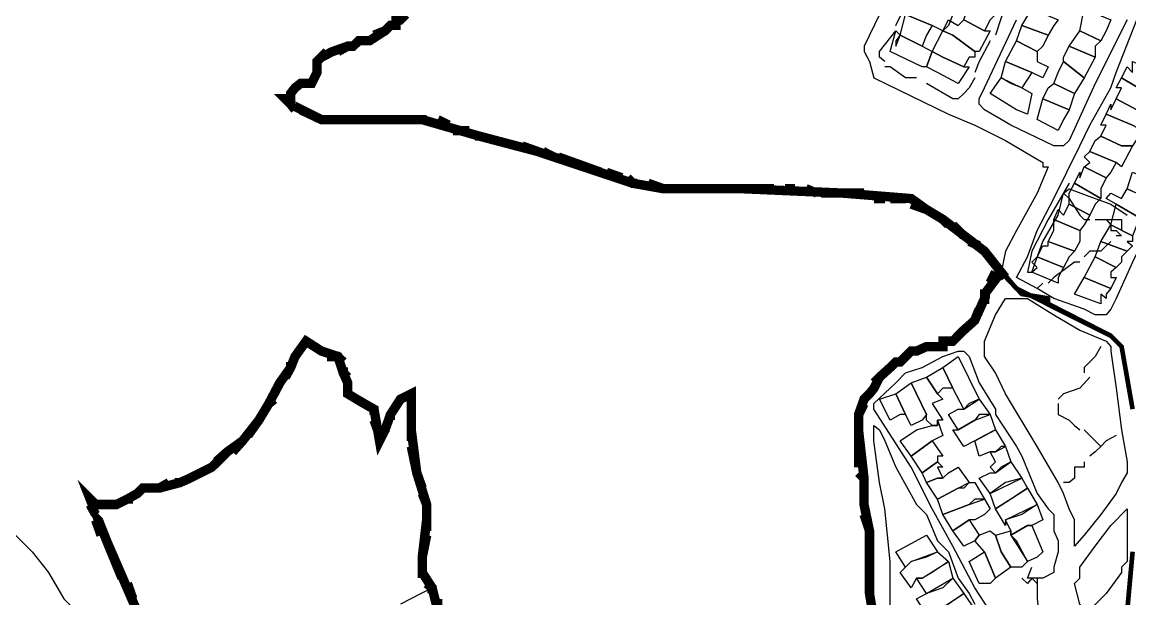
# Model space of a CAD drawing. Header units: millimetres. Extents: x -3588 to 75209, y -3737 to 38254.
# Drawn here: x 27472.3 to 27757.6, y 17998.3 to 18146.8 of the extents above; entities that cross this region are included whole.
import ezdxf

# ---------------------------------------------------------------- set-up
doc = ezdxf.new("R2010")
doc.units = ezdxf.units.MM
doc.layers.add('P', color=253, linetype='Continuous')

msp = doc.modelspace()

# ---------------------------------------------------------------- linework, layer by layer
at = {"layer": 'P'}
for points in [[(27720.172, 18205.506), (27716.219, 18193.359), (27709.449, 18182.637), (27702.68, 18167.673), (27693.078, 18148.757), (27689.125, 18140.579), (27689.125, 18139.171), (27690.533, 18136.626), (27691.669, 18132.385), (27710.858, 18123.071)], [(27798.942, 18169.082), (27763.654, 18095.977), (27758.293, 18084.966), (27754.052, 18075.652), (27752.643, 18072.835), (27751.507, 18071.411), (27750.099, 18071.411), (27748.69, 18071.411), (27745.858, 18072.835), (27737.968, 18075.652), (27733.727, 18078.196), (27728.366, 18081.013), (27731.182, 18086.374), (27733.727, 18093.16), (27737.968, 18101.338), (27744.738, 18114.893), (27747.282, 18120.254), (27752.643, 18129.856), (27754.052, 18133.809), (27759.413, 18147.349)], [(27697.319, 18145.94), (27701.271, 18154.134)], [(27710.858, 18145.94), (27709.449, 18144.532), (27706.633, 18145.94), (27699.847, 18148.757), (27701.271, 18150.181), (27702.68, 18150.181), (27704.088, 18152.71), (27709.449, 18150.181), (27711.994, 18148.757), (27710.858, 18145.94)], [(27723.004, 18148.757), (27721.596, 18147.349), (27720.172, 18144.532), (27714.811, 18147.349), (27716.219, 18151.301), (27723.004, 18148.757)], [(27725.533, 18151.301), (27723.004, 18143.396)], [(27705.208, 18143.396), (27704.088, 18140.579), (27698.439, 18143.396), (27699.847, 18148.757), (27706.633, 18145.94), (27705.208, 18143.396)], [(27737.968, 18145.94), (27736.544, 18143.396), (27729.774, 18145.94), (27732.319, 18150.181), (27739.088, 18147.349), (27737.968, 18145.94)], [(27751.507, 18144.532), (27750.099, 18141.987), (27744.738, 18144.532), (27745.858, 18150.181), (27752.643, 18147.349), (27751.507, 18144.532)], [(27711.994, 18143.396), (27709.449, 18144.532), (27710.858, 18147.349), (27713.402, 18145.94), (27714.811, 18147.349), (27720.172, 18144.532), (27721.596, 18144.532), (27718.764, 18139.171), (27717.643, 18139.171), (27711.994, 18143.396)], [(27756.868, 18147.349), (27748.69, 18130.977), (27741.921, 18116.301), (27740.497, 18114.893), (27739.088, 18114.893), (27737.968, 18114.893), (27726.957, 18120.254), (27724.413, 18121.663), (27720.172, 18124.207), (27718.764, 18125.616), (27718.764, 18127.024), (27720.172, 18129.856), (27728.366, 18147.349)], [(27735.135, 18140.579), (27733.727, 18139.171), (27728.366, 18141.987), (27729.774, 18145.94), (27736.544, 18143.396), (27735.135, 18140.579)], [(27694.486, 18136.626), (27693.078, 18137.746), (27693.078, 18139.171), (27697.319, 18144.532)], [(27697.319, 18141.987), (27697.319, 18140.579), (27698.439, 18143.396), (27704.088, 18140.579), (27706.633, 18139.171), (27705.208, 18135.218), (27704.088, 18135.218), (27695.894, 18139.171), (27697.319, 18144.532), (27698.439, 18143.396), (27697.319, 18141.987)], [(27711.994, 18143.396), (27717.643, 18139.171), (27717.643, 18137.746), (27716.219, 18137.746), (27714.811, 18135.218), (27709.449, 18137.746), (27706.633, 18139.171), (27709.449, 18144.532), (27711.994, 18143.396)], [(27721.596, 18141.987), (27718.764, 18136.626), (27717.643, 18133.809)], [(27733.727, 18137.746), (27733.727, 18136.626), (27736.544, 18135.218), (27735.135, 18132.385), (27732.319, 18133.809), (27725.533, 18136.626), (27728.366, 18141.987), (27733.727, 18139.171), (27733.727, 18137.746)], [(27748.69, 18140.579), (27748.69, 18137.746), (27741.921, 18140.579), (27744.738, 18144.532), (27750.099, 18141.987), (27748.69, 18140.579)], [(27714.811, 18135.218), (27716.219, 18135.218), (27713.402, 18130.977), (27708.041, 18133.809), (27705.208, 18135.218), (27706.633, 18139.171), (27709.449, 18137.746), (27714.811, 18135.218)], [(27740.497, 18137.746), (27741.921, 18140.579), (27748.69, 18137.746), (27745.858, 18132.385), (27740.497, 18136.626), (27740.497, 18137.746)], [(27726.957, 18130.977), (27724.413, 18132.385), (27725.533, 18136.626), (27732.319, 18133.809), (27729.774, 18129.856), (27726.957, 18130.977)], [(27739.088, 18133.809), (27740.497, 18136.626), (27745.858, 18132.385), (27743.329, 18128.432), (27737.968, 18130.977), (27739.088, 18133.809)], [(27765.062, 18133.809), (27766.183, 18132.385), (27765.062, 18128.432), (27762.246, 18128.432), (27755.46, 18132.385), (27756.868, 18135.218), (27758.293, 18133.809), (27758.293, 18136.626), (27765.062, 18133.809)], [(27702.68, 18132.385), (27699.847, 18132.385), (27695.894, 18135.218), (27694.486, 18135.218)], [(27711.994, 18127.024), (27705.208, 18130.977)], [(27717.643, 18132.385), (27716.219, 18129.856), (27714.811, 18128.432), (27713.402, 18127.024), (27711.994, 18127.024)], [(27729.774, 18129.856), (27732.319, 18128.432), (27731.182, 18123.071), (27728.366, 18124.207), (27721.596, 18128.432), (27724.413, 18132.385), (27729.774, 18129.856)], [(27736.544, 18129.856), (27737.968, 18130.977), (27743.329, 18128.432), (27741.921, 18124.207), (27735.135, 18127.024), (27736.544, 18129.856)], [(27762.246, 18128.432), (27765.062, 18128.432), (27762.246, 18123.071), (27759.413, 18124.207), (27754.052, 18127.024), (27755.46, 18129.856), (27754.052, 18129.856), (27755.46, 18132.385), (27762.246, 18128.432)], [(27740.497, 18121.663), (27739.088, 18118.846), (27733.727, 18121.663), (27735.135, 18127.024), (27741.921, 18124.207), (27740.497, 18121.663)], [(27760.821, 18121.663), (27760.821, 18118.846), (27758.293, 18120.254), (27751.507, 18123.071), (27752.643, 18125.616), (27752.643, 18124.207), (27754.052, 18127.024), (27759.413, 18124.207), (27762.246, 18123.071), (27760.821, 18121.663)], [(27710.858, 18123.071), (27717.643, 18120.254)], [(27758.293, 18120.254), (27760.821, 18118.846), (27758.293, 18114.893), (27755.46, 18114.893), (27750.099, 18117.422), (27751.507, 18120.254), (27750.099, 18120.254), (27751.507, 18123.071), (27758.293, 18120.254)], [(27717.643, 18120.254), (27725.533, 18116.301)], [(27725.533, 18116.301), (27735.135, 18110.652)], [(27756.868, 18114.893), (27758.293, 18114.893), (27755.46, 18109.532), (27754.052, 18110.652), (27747.282, 18113.485), (27748.69, 18116.301), (27750.099, 18117.422), (27755.46, 18114.893), (27756.868, 18114.893)], [(27752.643, 18108.107), (27751.507, 18106.699), (27745.858, 18109.532), (27747.282, 18110.652), (27745.858, 18112.06), (27747.282, 18113.485), (27754.052, 18110.652), (27752.643, 18108.107)], [(27735.135, 18110.652), (27735.135, 18109.532), (27736.544, 18109.532), (27733.727, 18102.746)], [(27750.099, 18103.882), (27750.099, 18101.338), (27743.329, 18105.291), (27744.738, 18108.107), (27744.738, 18106.699), (27745.858, 18109.532), (27751.507, 18106.699), (27750.099, 18103.882)], [(27765.062, 18103.882), (27763.654, 18102.746), (27763.654, 18103.882), (27762.246, 18101.338), (27756.868, 18103.882), (27758.293, 18108.107), (27765.062, 18105.291), (27765.062, 18103.882)], [(27741.921, 18105.291), (27736.544, 18095.977), (27732.319, 18087.783), (27731.182, 18082.421), (27732.319, 18082.421), (27735.135, 18090.327), (27739.088, 18097.097), (27740.497, 18102.746)], [(27748.69, 18099.93), (27747.282, 18097.097), (27741.921, 18099.93), (27741.921, 18102.746), (27743.329, 18105.291), (27750.099, 18101.338), (27748.69, 18099.93)], [(27733.727, 18102.746), (27728.366, 18093.16)], [(27740.497, 18102.746), (27741.921, 18103.882), (27748.69, 18101.338), (27752.643, 18099.93), (27756.868, 18097.097)], [(27740.497, 18102.746), (27741.921, 18101.338), (27744.738, 18097.097), (27745.858, 18095.977), (27747.282, 18095.977)], [(27759.413, 18102.746), (27762.246, 18101.338), (27760.821, 18099.93), (27762.246, 18098.521), (27760.821, 18095.977), (27754.052, 18099.93), (27751.507, 18101.338), (27752.643, 18102.746), (27755.46, 18101.338), (27756.868, 18103.882), (27759.413, 18102.746)], [(27745.858, 18094.568), (27744.738, 18093.16), (27737.968, 18095.977), (27739.088, 18098.521), (27740.497, 18097.097), (27741.921, 18099.93), (27747.282, 18097.097), (27745.858, 18094.568)], [(27760.821, 18094.568), (27759.413, 18093.16), (27759.413, 18094.568), (27758.293, 18091.736), (27752.643, 18094.568), (27754.052, 18099.93), (27760.821, 18095.977), (27760.821, 18094.568)], [(27744.738, 18090.327), (27743.329, 18087.783), (27736.544, 18090.327), (27737.968, 18093.16), (27737.968, 18095.977), (27744.738, 18093.16), (27744.738, 18090.327)], [(27748.69, 18095.977), (27751.507, 18095.977)], [(27758.293, 18090.327), (27756.868, 18090.327), (27758.293, 18089.207), (27756.868, 18087.783), (27750.099, 18090.327), (27752.643, 18094.568), (27758.293, 18091.736), (27758.293, 18090.327)], [(27751.507, 18095.977), (27752.643, 18095.977), (27755.46, 18095.977), (27755.46, 18094.568), (27755.46, 18093.16)], [(27751.507, 18095.977), (27752.643, 18094.568), (27752.643, 18093.16), (27754.052, 18093.16), (27755.46, 18091.736)], [(27728.366, 18093.16), (27725.533, 18087.783)], [(27755.46, 18091.736), (27754.052, 18091.736)], [(27725.533, 18087.783), (27724.413, 18082.421)], [(27741.921, 18086.374), (27740.497, 18083.558), (27733.727, 18086.374), (27735.135, 18089.207), (27736.544, 18089.207), (27736.544, 18090.327), (27743.329, 18087.783), (27741.921, 18086.374)], [(27752.643, 18090.327), (27751.507, 18089.207), (27750.099, 18087.783), (27747.282, 18087.783), (27745.858, 18086.374)], [(27755.46, 18086.374), (27755.46, 18084.966), (27754.052, 18083.558), (27748.69, 18086.374), (27750.099, 18090.327), (27756.868, 18087.783), (27755.46, 18086.374)], [(27739.088, 18081.013), (27739.088, 18079.605), (27732.319, 18082.421), (27733.727, 18083.558), (27732.319, 18084.966), (27733.727, 18086.374), (27740.497, 18083.558), (27739.088, 18081.013)], [(27744.738, 18084.966), (27743.329, 18084.966), (27737.968, 18081.013), (27736.544, 18079.605)], [(27752.643, 18082.421), (27752.643, 18081.013), (27754.052, 18081.013), (27752.643, 18078.196), (27745.858, 18081.013), (27748.69, 18086.374), (27754.052, 18083.558), (27752.643, 18082.421)], [(27724.413, 18082.421), (27720.172, 18076.772)], [(27735.135, 18079.605), (27733.727, 18078.196)], [(27751.507, 18076.772), (27751.507, 18075.652), (27750.099, 18076.772), (27750.099, 18074.244), (27743.329, 18076.772), (27745.858, 18081.013), (27752.643, 18078.196), (27751.507, 18076.772)], [(27720.172, 18076.772), (27720.172, 18075.652), (27717.643, 18070.003)], [(27723.004, 18071.411), (27725.533, 18075.652)], [(27725.533, 18075.652), (27729.774, 18075.652), (27731.182, 18075.652), (27737.968, 18071.411), (27744.738, 18067.458)], [(27720.172, 18060.688), (27720.172, 18063.233), (27720.172, 18064.641), (27723.004, 18071.411)], [(27717.643, 18070.003), (27714.811, 18067.458), (27713.402, 18066.05), (27711.994, 18064.641), (27709.449, 18064.641), (27709.449, 18063.233)], [(27744.738, 18067.458), (27751.507, 18064.641)], [(27723.004, 17992.945), (27717.643, 18001.123), (27711.994, 18011.861), (27706.633, 18021.447), (27701.271, 18032.186), (27691.669, 18047.133), (27691.669, 18048.558), (27695.894, 18052.511), (27697.319, 18053.919), (27699.847, 18056.447), (27704.088, 18057.872), (27709.449, 18060.688), (27713.402, 18062.097), (27714.811, 18062.097), (27716.219, 18060.688)], [(27702.68, 18062.097), (27701.271, 18062.097), (27698.439, 18059.28)], [(27709.449, 18063.233), (27705.208, 18063.233), (27702.68, 18062.097)], [(27750.099, 18063.233), (27748.69, 18060.688), (27747.282, 18059.28), (27745.858, 18057.872), (27745.858, 18056.447)], [(27751.507, 18064.641), (27752.643, 18063.233), (27752.643, 18062.097), (27754.052, 18052.511), (27755.46, 18041.772)], [(27698.439, 18059.28), (27697.319, 18059.28), (27695.894, 18057.872)], [(27716.219, 18048.558), (27714.811, 18047.133), (27711.994, 18052.511), (27709.449, 18057.872), (27713.402, 18060.688), (27718.764, 18049.678), (27716.219, 18048.558)], [(27716.219, 18060.688), (27718.764, 18053.919), (27723.004, 18047.133), (27723.004, 18045.725), (27728.366, 18037.547), (27729.774, 18035.002), (27733.727, 18025.4), (27736.544, 18021.447), (27737.968, 18020.039), (27737.968, 18017.222), (27737.968, 18015.798), (27739.088, 18013.269), (27739.088, 18010.437), (27737.968, 18006.484), (27737.968, 18005.076), (27735.135, 18003.667), (27733.727, 18003.667), (27733.727, 18002.259), (27733.727, 17998.306), (27735.135, 17984.751)], [(27723.004, 18056.447), (27720.172, 18060.688)], [(27695.894, 18057.872), (27693.078, 18055.327)], [(27709.449, 18052.511), (27708.041, 18051.086), (27705.208, 18055.327), (27709.449, 18057.872), (27711.994, 18052.511), (27709.449, 18052.511)], [(27725.533, 18051.086), (27723.004, 18056.447)], [(27693.078, 18055.327), (27691.669, 18052.511), (27690.533, 18051.086)], [(27704.088, 18044.317), (27701.271, 18042.908), (27699.847, 18045.725), (27697.319, 18051.086), (27701.271, 18053.919), (27705.208, 18045.725), (27704.088, 18044.317)], [(27708.041, 18051.086), (27709.449, 18049.678), (27706.633, 18048.558), (27709.449, 18044.317), (27708.041, 18044.317), (27708.041, 18042.908), (27706.633, 18042.908), (27705.208, 18044.317), (27705.208, 18045.725), (27701.271, 18053.919), (27705.208, 18055.327), (27708.041, 18051.086)], [(27747.282, 18055.327), (27744.738, 18052.511), (27740.497, 18051.086), (27739.088, 18049.678)], [(27690.533, 18051.086), (27689.125, 18049.678), (27687.716, 18045.725), (27687.716, 18041.772)], [(27698.439, 18045.725), (27695.894, 18044.317), (27693.078, 18049.678), (27697.319, 18051.086), (27699.847, 18045.725), (27698.439, 18045.725)], [(27733.727, 18037.547), (27725.533, 18051.086)], [(27718.764, 18045.725), (27717.643, 18044.317), (27713.402, 18041.772), (27710.858, 18045.725), (27713.402, 18047.133), (27714.811, 18047.133), (27718.764, 18049.678), (27721.596, 18045.725), (27718.764, 18045.725)], [(27739.088, 18048.558), (27739.088, 18045.725), (27741.921, 18044.317), (27743.329, 18042.908), (27744.738, 18041.772)], [(27720.172, 18040.364), (27717.643, 18038.955), (27714.811, 18037.547), (27711.994, 18041.772), (27713.402, 18041.772), (27717.643, 18044.317), (27721.596, 18045.725), (27723.004, 18041.772), (27720.172, 18040.364)], [(27695.894, 17992.945), (27695.894, 17998.306), (27695.894, 18007.908), (27694.486, 18021.447), (27693.078, 18028.233), (27691.669, 18038.955), (27691.669, 18042.908), (27693.078, 18041.772)], [(27709.449, 18040.364), (27706.633, 18038.955), (27701.271, 18035.002), (27698.439, 18038.955), (27702.68, 18041.772), (27706.633, 18042.908), (27708.041, 18042.908), (27708.041, 18044.317), (27709.449, 18040.364)], [(27687.716, 18041.772), (27689.125, 18029.353)], [(27693.078, 18041.772), (27694.486, 18038.955), (27697.319, 18032.186), (27702.68, 18022.584), (27705.208, 18020.039), (27708.041, 18013.269), (27710.858, 18010.437), (27713.402, 18003.667), (27716.219, 17999.714), (27717.643, 17996.898)], [(27724.413, 18037.547), (27723.004, 18036.123), (27721.596, 18036.123), (27718.764, 18035.002), (27717.643, 18038.955), (27723.004, 18041.772), (27725.533, 18037.547), (27724.413, 18037.547)], [(27755.46, 18041.772), (27756.868, 18033.594), (27756.868, 18030.761), (27755.46, 18028.233), (27754.052, 18025.4), (27750.099, 18020.039), (27745.858, 18014.678), (27743.329, 18011.861), (27743.329, 18013.269), (27743.329, 18018.631)], [(27745.858, 18041.772), (27748.69, 18038.955), (27750.099, 18037.547)], [(27754.052, 18040.364), (27751.507, 18038.955), (27750.099, 18037.547)], [(27709.449, 18035.002), (27708.041, 18035.002), (27708.041, 18033.594), (27704.088, 18030.761), (27701.271, 18035.002), (27706.633, 18038.955), (27709.449, 18035.002)], [(27724.413, 18032.186), (27723.004, 18030.761), (27721.596, 18032.186), (27723.004, 18033.594), (27721.596, 18036.123), (27723.004, 18036.123), (27725.533, 18037.547), (27726.957, 18033.594), (27724.413, 18032.186)], [(27739.088, 18028.233), (27733.727, 18037.547)], [(27750.099, 18037.547), (27748.69, 18036.123), (27747.282, 18035.002)], [(27709.449, 18029.353), (27708.041, 18029.353), (27705.208, 18028.233), (27704.088, 18030.761), (27708.041, 18033.594), (27709.449, 18032.186), (27708.041, 18032.186), (27709.449, 18029.353)], [(27725.533, 18028.233), (27721.596, 18025.4), (27718.764, 18029.353), (27721.596, 18030.761), (27723.004, 18030.761), (27726.957, 18033.594), (27729.774, 18029.353), (27725.533, 18028.233)], [(27745.858, 18033.594), (27745.858, 18032.186), (27744.738, 18032.186), (27743.329, 18032.186), (27743.329, 18030.761), (27743.329, 18029.353), (27741.921, 18028.233), (27740.497, 18028.233)], [(27714.811, 18026.809), (27713.402, 18026.809), (27708.041, 18023.992), (27705.208, 18028.233), (27708.041, 18029.353), (27709.449, 18029.353), (27710.858, 18030.761), (27713.402, 18032.186), (27716.219, 18028.233), (27714.811, 18026.809)], [(27689.125, 18029.353), (27689.125, 18022.584)], [(27717.643, 18023.992), (27716.219, 18022.584), (27709.449, 18020.039), (27708.041, 18023.992), (27713.402, 18026.809), (27716.219, 18028.233), (27717.643, 18028.233), (27720.172, 18023.992), (27717.643, 18023.992)], [(27726.957, 18023.992), (27723.004, 18021.447), (27721.596, 18025.4), (27729.774, 18029.353), (27731.182, 18026.809), (27726.957, 18023.992)], [(27740.497, 18025.4), (27739.088, 18028.233)], [(27729.774, 18020.039), (27725.533, 18018.631), (27725.533, 18017.222), (27723.004, 18021.447), (27731.182, 18026.809), (27733.727, 18022.584), (27729.774, 18020.039)], [(27741.921, 18021.447), (27740.497, 18025.4)], [(27689.125, 18022.584), (27690.533, 18015.798), (27690.533, 17999.714)], [(27720.172, 18020.039), (27717.643, 18018.631), (27716.219, 18018.631), (27711.994, 18015.798), (27709.449, 18020.039), (27716.219, 18022.584), (27720.172, 18023.992), (27721.596, 18021.447), (27720.172, 18020.039)], [(27731.182, 18017.222), (27726.957, 18014.678), (27726.957, 18015.798), (27725.533, 18018.631), (27733.727, 18022.584), (27735.135, 18018.631), (27732.319, 18017.222), (27731.182, 18017.222)], [(27743.329, 18018.631), (27741.921, 18021.447)], [(27756.868, 18014.678), (27756.868, 18007.908), (27755.46, 18006.484), (27755.46, 18005.076), (27751.507, 17999.714), (27747.282, 17995.473), (27745.858, 17995.473), (27744.738, 17996.898), (27743.329, 18002.259), (27744.738, 18003.667), (27744.738, 18006.484), (27748.69, 18011.861), (27752.643, 18017.222), (27756.868, 18021.447), (27756.868, 18014.678)], [(27718.764, 18014.678), (27717.643, 18013.269), (27714.811, 18011.861), (27711.994, 18015.798), (27716.219, 18018.631), (27718.764, 18014.678)], [(27733.727, 18009.028), (27731.182, 18007.908), (27728.366, 18013.269), (27726.957, 18014.678), (27731.182, 18017.222), (27732.319, 18017.222), (27735.135, 18010.437), (27733.727, 18009.028)], [(27469.506, 18015.798), (27474.867, 18010.437), (27479.108, 18005.076), (27483.061, 17998.306), (27485.877, 17995.473)], [(27705.208, 18009.028), (27701.271, 18007.908), (27699.847, 18006.484), (27697.319, 18010.437), (27705.208, 18014.678), (27708.041, 18010.437), (27705.208, 18009.028)], [(27723.004, 18014.678), (27724.413, 18010.437), (27726.957, 18006.484), (27723.004, 18003.667), (27720.172, 18010.437), (27717.643, 18013.269), (27718.764, 18014.678), (27721.596, 18015.798), (27723.004, 18014.678)], [(27729.774, 18006.484), (27726.957, 18006.484), (27724.413, 18010.437), (27723.004, 18014.678), (27726.957, 18015.798), (27726.957, 18014.678), (27731.182, 18007.908), (27729.774, 18006.484)], [(27706.633, 18005.076), (27704.088, 18003.667), (27702.68, 18003.667), (27701.271, 18001.123), (27698.439, 18005.076), (27699.847, 18006.484), (27701.271, 18007.908), (27708.041, 18010.437), (27710.858, 18007.908), (27706.633, 18005.076)], [(27709.449, 18001.123), (27705.208, 17999.714), (27702.68, 18003.667), (27704.088, 18003.667), (27710.858, 18007.908), (27711.994, 18003.667), (27709.449, 18001.123)], [(27721.596, 18002.259), (27718.764, 18002.259), (27716.219, 18007.908), (27720.172, 18010.437), (27723.004, 18003.667), (27721.596, 18002.259)], [(27735.135, 18003.667), (27732.319, 18003.667), (27731.182, 18003.667), (27732.319, 18006.484)], [(27710.858, 17996.898), (27706.633, 17994.353), (27705.208, 17994.353), (27702.68, 17998.306), (27705.208, 17999.714), (27711.994, 18003.667), (27714.811, 17999.714), (27710.858, 17996.898)], [(27733.727, 18002.259), (27732.319, 18003.667), (27731.182, 18002.259), (27729.774, 18003.667)], [(27580.731, 17992.945), (27579.323, 17998.306), (27577.899, 18001.123), (27569.721, 17996.898)], [(27690.533, 17999.714), (27691.669, 17992.945)], [(27713.402, 17992.945), (27709.449, 17991.536), (27709.449, 17990.112), (27708.041, 17990.112), (27706.633, 17994.353), (27714.811, 17999.714), (27717.643, 17995.473), (27713.402, 17992.945)]]:
    msp.add_lwpolyline(points, dxfattribs=at)
for points, const_width in [([(27691.669, 17992.945), (27690.533, 17999.714), (27690.533, 18015.798), (27689.125, 18022.584), (27689.125, 18029.353), (27687.716, 18041.772), (27687.716, 18045.725), (27689.125, 18049.678), (27690.533, 18051.086), (27691.669, 18052.511), (27693.078, 18055.327), (27695.894, 18057.872), (27697.319, 18059.28), (27698.439, 18059.28), (27701.271, 18062.097), (27702.68, 18062.097), (27705.208, 18063.233), (27709.449, 18063.233), (27709.449, 18064.641), (27711.994, 18064.641), (27713.402, 18066.05), (27714.811, 18067.458), (27717.643, 18070.003), (27720.172, 18075.652), (27720.172, 18076.772), (27724.413, 18082.421), (27725.533, 18081.013), (27720.172, 18087.783), (27709.449, 18095.977), (27705.208, 18098.521), (27701.271, 18101.338), (27683.763, 18102.746), (27657.789, 18103.882), (27637.465, 18103.882), (27629.559, 18105.291), (27605.009, 18113.485), (27590.046, 18117.422), (27575.37, 18121.663), (27549.396, 18121.663), (27541.49, 18125.616), (27540.082, 18127.024), (27541.49, 18127.024), (27541.49, 18128.432), (27542.611, 18129.856), (27544.035, 18130.977), (27545.443, 18130.977), (27546.852, 18130.977), (27548.26, 18133.809), (27548.26, 18135.218), (27548.26, 18136.626), (27549.396, 18137.746), (27552.213, 18139.171), (27556.166, 18140.579), (27557.574, 18140.579), (27558.998, 18141.987), (27560.407, 18141.987), (27561.815, 18141.987), (27565.768, 18144.532), (27567.176, 18145.94), (27568.585, 18145.94), (27568.585, 18147.349), (27569.721, 18147.349), (27571.129, 18148.757)], 2.417), ([(27562.935, 18143.396), (27565.768, 18144.532), (27567.176, 18145.94), (27568.585, 18145.94), (27568.585, 18147.349), (27569.721, 18147.349), (27571.129, 18148.757)], 2.417), ([(27557.574, 18140.579), (27558.998, 18141.987), (27560.407, 18141.987), (27561.815, 18141.987)], 2.417), ([(27545.443, 18130.977), (27546.852, 18130.977), (27548.26, 18133.809), (27548.26, 18135.218), (27548.26, 18136.626), (27549.396, 18137.746), (27550.805, 18139.171)], 2.417), ([(27553.621, 18139.171), (27556.166, 18140.579)], 2.417), ([(27541.49, 18128.432), (27542.611, 18129.856), (27544.035, 18130.977)], 2.417), ([(27542.611, 18124.207), (27541.49, 18125.616), (27540.082, 18127.024), (27541.49, 18127.024)], 2.417), ([(27555.046, 18121.663), (27549.396, 18121.663), (27544.035, 18124.207)], 2.417), ([(27560.407, 18121.663), (27556.166, 18121.663)], 2.417), ([(27564.36, 18121.663), (27561.815, 18121.663)], 2.417), ([(27576.491, 18121.663), (27575.37, 18121.663), (27567.176, 18121.663)], 2.417), ([(27582.14, 18120.254), (27579.323, 18121.663)], 2.417), ([(27587.501, 18118.846), (27583.26, 18118.846)], 2.417), ([(27599.648, 18114.893), (27590.046, 18117.422), (27588.909, 18117.422)], 2.417), ([(27605.009, 18113.485), (27601.056, 18114.893)], 2.417), ([(27609.234, 18112.06), (27606.417, 18113.485)], 2.417), ([(27621.381, 18108.107), (27610.37, 18112.06)], 2.417), ([(27626.742, 18106.699), (27622.789, 18108.107)], 2.417), ([(27630.695, 18105.291), (27629.559, 18105.291), (27628.15, 18106.699)], 2.417), ([(27643.114, 18103.882), (27637.465, 18103.882), (27633.512, 18105.291)], 2.417), ([(27648.475, 18103.882), (27645.659, 18103.882)], 2.417), ([(27653.836, 18103.882), (27651.02, 18103.882)], 2.417), ([(27665.983, 18103.882), (27657.789, 18103.882), (27656.669, 18103.882)], 2.417), ([(27671.345, 18103.882), (27668.8, 18103.882)], 2.417), ([(27676.994, 18102.746), (27674.161, 18103.882)], 2.417), ([(27689.125, 18102.746), (27683.763, 18102.746), (27678.114, 18102.746)], 2.417), ([(27694.486, 18101.338), (27691.669, 18101.338)], 2.417), ([(27699.847, 18101.338), (27695.894, 18101.338)], 2.417), ([(27710.858, 18094.568), (27709.449, 18095.977), (27705.208, 18098.521), (27701.271, 18099.93)], 2.417), ([(27714.811, 18091.736), (27711.994, 18094.568)], 2.417), ([(27718.764, 18089.207), (27716.219, 18090.327)], 2.417), ([(27724.413, 18082.421), (27725.533, 18081.013), (27720.172, 18087.783)], 2.417), ([(27691.669, 17992.945), (27690.533, 17999.714), (27690.533, 18015.798), (27689.125, 18022.584), (27689.125, 18029.353), (27687.716, 18041.772), (27687.716, 18045.725), (27689.125, 18049.678), (27690.533, 18051.086), (27691.669, 18052.511), (27693.078, 18055.327), (27695.894, 18057.872), (27697.319, 18059.28), (27698.439, 18059.28), (27701.271, 18062.097), (27702.68, 18062.097), (27705.208, 18063.233), (27709.449, 18063.233), (27709.449, 18064.641), (27711.994, 18064.641), (27713.402, 18066.05), (27714.811, 18067.458), (27717.643, 18070.003), (27720.172, 18075.652), (27720.172, 18076.772), (27724.413, 18082.421), (27729.774, 18076.772), (27736.544, 18075.652), (27736.544, 18074.244), (27752.643, 18066.05), (27755.46, 18063.233), (27758.293, 18047.133)], 1.2), ([(27721.596, 18079.605), (27723.004, 18082.421)], 2.417), ([(27720.172, 18074.244), (27720.172, 18075.652), (27720.172, 18076.772), (27721.596, 18076.772)], 2.417), ([(27711.994, 18064.641), (27713.402, 18066.05), (27714.811, 18067.458), (27717.643, 18070.003), (27718.764, 18072.835)], 2.417), ([(27508.747, 17979.39), (27494.071, 18013.269), (27489.83, 18023.992), (27491.239, 18022.584), (27494.071, 18022.584), (27496.6, 18022.584), (27499.433, 18023.992), (27501.961, 18025.4), (27503.386, 18026.809), (27507.611, 18026.809), (27512.972, 18028.233), (27515.516, 18029.353), (27521.166, 18032.186), (27525.119, 18036.123), (27529.072, 18038.955), (27533.296, 18044.317), (27535.841, 18048.558), (27538.674, 18053.919), (27541.49, 18057.872), (27542.611, 18060.688), (27545.443, 18064.641), (27549.396, 18062.097), (27553.621, 18060.688), (27555.046, 18056.447), (27556.166, 18053.919), (27556.166, 18051.086), (27560.407, 18048.558), (27562.935, 18047.133), (27564.36, 18038.955), (27565.768, 18041.772), (27567.176, 18045.725), (27569.721, 18049.678), (27572.538, 18051.086), (27572.538, 18041.772), (27573.946, 18030.761), (27576.491, 18022.584), (27576.491, 18018.631), (27575.37, 18009.028), (27575.37, 18005.076), (27577.899, 18001.123), (27579.323, 17995.473)], 2.417), ([(27508.747, 17979.39), (27494.071, 18013.269), (27489.83, 18023.992), (27491.239, 18022.584), (27494.071, 18022.584), (27496.6, 18022.584), (27499.433, 18023.992), (27501.961, 18025.4), (27503.386, 18026.809), (27507.611, 18026.809), (27512.972, 18028.233), (27515.516, 18029.353), (27521.166, 18032.186), (27525.119, 18036.123), (27529.072, 18038.955), (27533.296, 18044.317), (27535.841, 18048.558), (27538.674, 18053.919), (27541.49, 18057.872), (27542.611, 18060.688), (27545.443, 18064.641), (27549.396, 18062.097), (27553.621, 18060.688), (27555.046, 18056.447), (27556.166, 18053.919), (27556.166, 18051.086), (27560.407, 18048.558), (27562.935, 18047.133), (27564.36, 18038.955), (27565.768, 18041.772), (27567.176, 18045.725), (27569.721, 18049.678), (27572.538, 18051.086), (27572.538, 18041.772), (27573.946, 18030.761), (27576.491, 18022.584), (27576.491, 18018.631), (27575.37, 18009.028), (27575.37, 18005.076), (27577.899, 18001.123), (27579.323, 17995.473)], 1.2), ([(27542.611, 18060.688), (27545.443, 18064.641), (27549.396, 18062.097)], 2.417), ([(27706.633, 18063.233), (27709.449, 18063.233), (27709.449, 18064.641), (27710.858, 18064.641)], 2.417), ([(27702.68, 18062.097), (27705.208, 18063.233)], 2.417), ([(27540.082, 18055.327), (27541.49, 18057.872), (27541.49, 18059.28)], 2.417), ([(27550.805, 18060.688), (27553.621, 18060.688), (27555.046, 18059.28)], 2.417), ([(27691.669, 18053.919), (27693.078, 18055.327), (27695.894, 18057.872), (27697.319, 18059.28), (27698.439, 18059.28), (27699.847, 18060.688)], 2.417), ([(27555.046, 18057.872), (27555.046, 18056.447), (27556.166, 18055.327)], 2.417), ([(27537.249, 18051.086), (27538.674, 18053.919)], 2.417), ([(27556.166, 18052.511), (27556.166, 18051.086), (27560.407, 18048.558), (27562.935, 18047.133), (27562.935, 18045.725)], 2.417), ([(27689.125, 18049.678), (27690.533, 18051.086), (27691.669, 18052.511)], 2.417), ([(27530.48, 18040.364), (27533.296, 18044.317), (27535.841, 18048.558), (27537.249, 18049.678)], 2.417), ([(27567.176, 18044.317), (27567.176, 18045.725), (27569.721, 18049.678), (27572.538, 18051.086), (27572.538, 18049.678)], 2.417), ([(27572.538, 18048.558), (27572.538, 18044.317)], 2.417), ([(27687.716, 18044.317), (27687.716, 18045.725), (27689.125, 18048.558)], 2.417), ([(27562.935, 18044.317), (27564.36, 18040.364)], 2.417), ([(27564.36, 18040.364), (27565.768, 18041.772), (27565.768, 18042.908)], 2.417), ([(27572.538, 18042.908), (27572.538, 18041.772), (27572.538, 18038.955)], 2.417), ([(27687.716, 18032.186), (27687.716, 18041.772), (27687.716, 18042.908)], 2.417), ([(27526.527, 18036.123), (27529.072, 18038.955)], 2.417), ([(27522.286, 18033.594), (27525.119, 18036.123)], 2.417), ([(27572.538, 18037.547), (27573.946, 18030.761), (27575.37, 18026.809)], 2.417), ([(27511.563, 18028.233), (27512.972, 18028.233), (27515.516, 18029.353), (27521.166, 18032.186)], 2.417), ([(27689.125, 18026.809), (27689.125, 18029.353), (27687.716, 18030.761)], 2.417), ([(27501.961, 18025.4), (27503.386, 18026.809), (27504.794, 18026.809)], 2.417), ([(27506.202, 18026.809), (27507.611, 18026.809), (27510.155, 18028.233)], 2.417), ([(27489.83, 18023.992), (27491.239, 18022.584), (27494.071, 18022.584), (27496.6, 18022.584), (27499.433, 18023.992), (27500.841, 18023.992)], 2.417), ([(27575.37, 18025.4), (27576.491, 18022.584), (27576.491, 18021.447)], 2.417), ([(27689.125, 18022.584), (27689.125, 18025.4)], 2.417), ([(27491.239, 18020.039), (27489.83, 18022.584)], 2.417), ([(27492.647, 18014.678), (27491.239, 18018.631)], 2.417), ([(27576.491, 18020.039), (27576.491, 18018.631), (27576.491, 18015.798)], 2.417), ([(27690.533, 18009.028), (27690.533, 18015.798), (27689.125, 18020.039)], 2.417), ([(27498.024, 18003.667), (27494.071, 18013.269)], 2.417), ([(27576.491, 18014.678), (27575.37, 18009.028), (27575.37, 18005.076), (27575.37, 18003.667)], 2.417), ([(27758.293, 18010.437), (27755.46, 17979.39), (27759.413, 17968.379)], 1.2), ([(27690.533, 18005.076), (27690.533, 18007.908)], 2.417), ([(27500.841, 17998.306), (27499.433, 18002.259)], 2.417), ([(27576.491, 18002.259), (27577.899, 18001.123), (27577.899, 17999.714)], 2.417), ([(27690.533, 17999.714), (27690.533, 18002.259)], 2.417), ([(27579.323, 17998.306), (27579.323, 17995.473), (27579.323, 17994.353)], 2.417)]:
    msp.add_lwpolyline(points, dxfattribs=dict(at, const_width=const_width))
at = {"layer": 'P', "color": 254, "const_width": 1.2}
for points in [[(27758.293, 18047.133), (27755.46, 18063.233), (27752.643, 18066.05), (27728.366, 18078.196), (27720.172, 18087.783), (27709.449, 18095.977), (27705.208, 18098.521), (27701.271, 18101.338), (27683.763, 18102.746), (27657.789, 18103.882), (27637.465, 18103.882), (27629.559, 18105.291), (27605.009, 18113.485), (27590.046, 18117.422), (27575.37, 18121.663), (27549.396, 18121.663), (27541.49, 18125.616), (27540.082, 18127.024), (27541.49, 18127.024), (27541.49, 18128.432), (27542.611, 18129.856), (27544.035, 18130.977), (27545.443, 18130.977), (27546.852, 18130.977), (27548.26, 18133.809), (27548.26, 18135.218), (27548.26, 18136.626), (27549.396, 18137.746), (27552.213, 18139.171), (27556.166, 18140.579), (27557.574, 18140.579), (27558.998, 18141.987), (27560.407, 18141.987), (27561.815, 18141.987), (27565.768, 18144.532), (27567.176, 18145.94), (27568.585, 18145.94), (27568.585, 18147.349), (27569.721, 18147.349), (27571.129, 18148.757)], [(27759.413, 17968.379), (27755.46, 17979.39), (27758.293, 18010.437)]]:
    msp.add_lwpolyline(points, dxfattribs=at)

doc.saveas('drawing.dxf')
